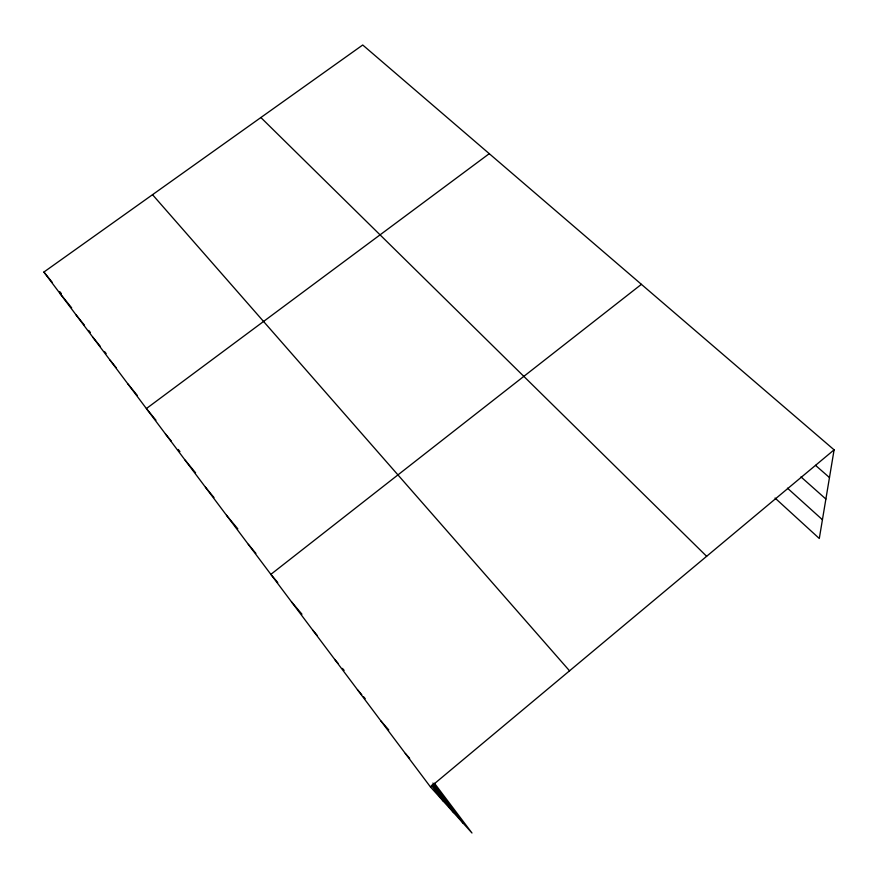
<?xml version="1.0" encoding="UTF-8"?>
<svg xmlns="http://www.w3.org/2000/svg" width="878" height="878" viewBox="0 0 878 878"><rect width="100%" height="100%" fill="white"/><g stroke="black" fill="none" stroke-linecap="round" stroke-linejoin="round"><path stroke-width="1.32" d="M434.445 783.253L471.969 833.002L430.483 786.984L43.9 272.048L362.724 44.997L834.1 449.832L819.295 538.488L775.044 498.046M430.483 786.984L834.1 449.832M641.401 284.34L270.863 574.366L277.733 582.52M489.265 153.672L146.396 408.566L155.944 420.211M815.508 465.329L829.469 477.555M800.977 476.897L825.88 499.044M787.467 488.168L822.423 519.71M260.865 117.531L706.636 556.301M405.296 753.434L409.653 758.34M152.52 194.686L569.537 670.825M380.975 721.036L388.778 729.947M357.467 689.724L361.78 694.696M363.503 696.682L365.226 698.668M334.737 659.455L338.151 663.428M342.42 668.399L344.132 670.386M312.755 630.163L317.188 635.376M291.474 601.814L301.955 614.194M248.298 544.305L255.904 553.403M226.513 515.287L237.817 528.863M205.463 487.246L213.991 497.541M185.115 460.149L195.585 472.825M165.437 433.941L171.408 441.195M178.234 449.481L179.935 451.555M127.958 384.004L137.275 395.396M110.09 360.21L116.105 367.586M75.991 314.796L84.464 325.222M88.689 330.424L90.39 332.51M92.783 337.152L100.311 346.404M104.493 351.551L106.172 353.604M43.9 272.048L52.208 282.321M59.693 291.573L61.361 293.625M59.704 293.098L71.678 307.871M432.92 783.077L463.244 823.334M432.448 784.515L453.608 812.633M431.383 785.305L443.533 801.46"/></g></svg>
